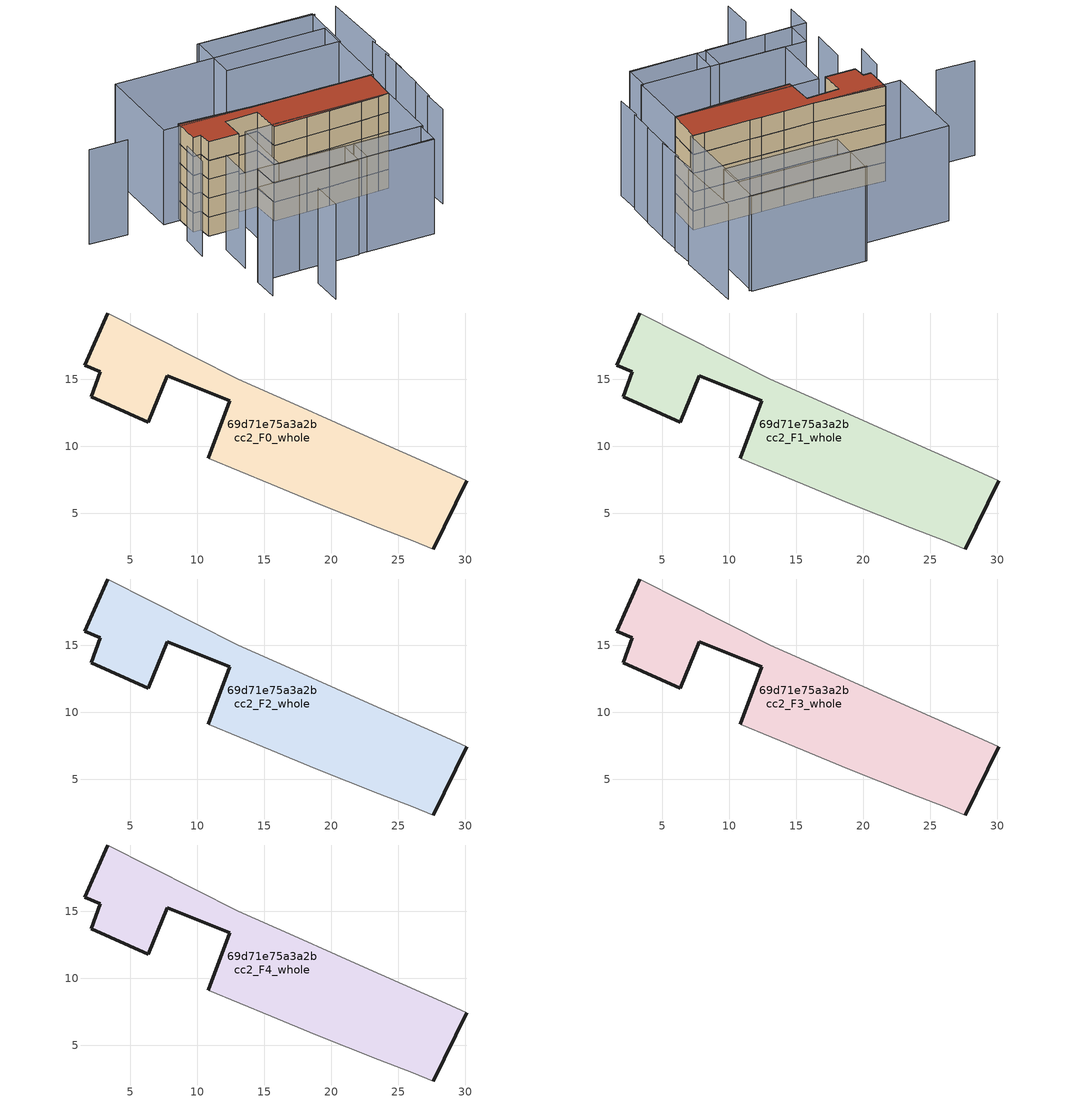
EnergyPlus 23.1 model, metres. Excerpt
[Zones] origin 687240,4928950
69d71e75a3a2bcc2_F0_whole
 floor ground (EU_floor_Construction): 27.62,2.33 30.12,7.42 28.56,8.12 22.12,10.96 20.37,11.75 17.19,13.16 13.05,14.99 3.34,19.93 1.61,16.03 2.76,15.55 2.08,13.68 6.35,11.76 7.78,15.24 12.45,13.39 10.82,9.11 15.52,7.16 18.86,5.76 23.55,3.92 26.08,2.92 z0
 wall outside (EU_wall_Construction): 30.12,7.42 27.62,2.33 / 10.82,9.11 12.45,13.39 7.78,15.24 6.35,11.76 2.08,13.68 2.76,15.55 1.61,16.03 3.34,19.93 z0:3
 wall adiabatic (EU_wall_Construction): 27.62,2.33 26.08,2.92 23.55,3.92 18.86,5.76 15.52,7.16 10.82,9.11 / 3.34,19.93 13.05,14.99 17.19,13.16 20.37,11.75 22.12,10.96 28.56,8.12 30.12,7.42 z0:3
69d71e75a3a2bcc2_F1_whole
 floor to 69d71e75a3a2bcc2_F0_whole (EU_floor_Construction): 27.62,2.33 30.12,7.42 28.56,8.12 22.12,10.96 20.37,11.75 17.19,13.16 13.05,14.99 3.34,19.93 1.61,16.03 2.76,15.55 2.08,13.68 6.35,11.76 7.78,15.24 12.45,13.39 10.82,9.11 15.52,7.16 18.86,5.76 23.55,3.92 26.08,2.92 z3
 wall outside (EU_wall_Construction): 30.12,7.42 27.62,2.33 / 10.82,9.11 12.45,13.39 7.78,15.24 6.35,11.76 2.08,13.68 2.76,15.55 1.61,16.03 3.34,19.93 z3:6
 wall adiabatic (EU_wall_Construction): 27.62,2.33 26.08,2.92 23.55,3.92 18.86,5.76 15.52,7.16 10.82,9.11 / 3.34,19.93 13.05,14.99 17.19,13.16 20.37,11.75 22.12,10.96 28.56,8.12 30.12,7.42 z3:6
69d71e75a3a2bcc2_F2_whole
 floor to 69d71e75a3a2bcc2_F1_whole (EU_floor_Construction): 27.62,2.33 30.12,7.42 28.56,8.12 22.12,10.96 20.37,11.75 17.19,13.16 13.05,14.99 3.34,19.93 1.61,16.03 2.76,15.55 2.08,13.68 6.35,11.76 7.78,15.24 12.45,13.39 10.82,9.11 15.52,7.16 18.86,5.76 23.55,3.92 26.08,2.92 z6
 wall outside (EU_wall_Construction): 30.12,7.42 27.62,2.33 / 10.82,9.11 12.45,13.39 7.78,15.24 6.35,11.76 2.08,13.68 2.76,15.55 1.61,16.03 3.34,19.93 z6:9
 wall adiabatic (EU_wall_Construction): 27.62,2.33 26.08,2.92 23.55,3.92 18.86,5.76 15.52,7.16 10.82,9.11 / 3.34,19.93 13.05,14.99 17.19,13.16 20.37,11.75 22.12,10.96 28.56,8.12 30.12,7.42 z6:9
69d71e75a3a2bcc2_F3_whole
 floor to 69d71e75a3a2bcc2_F2_whole (EU_floor_Construction): 27.62,2.33 30.12,7.42 28.56,8.12 22.12,10.96 20.37,11.75 17.19,13.16 13.05,14.99 3.34,19.93 1.61,16.03 2.76,15.55 2.08,13.68 6.35,11.76 7.78,15.24 12.45,13.39 10.82,9.11 15.52,7.16 18.86,5.76 23.55,3.92 26.08,2.92 z9
 wall outside (EU_wall_Construction): 30.12,7.42 27.62,2.33 / 10.82,9.11 12.45,13.39 7.78,15.24 6.35,11.76 2.08,13.68 2.76,15.55 1.61,16.03 3.34,19.93 z9:12
 wall adiabatic (EU_wall_Construction): 27.62,2.33 26.08,2.92 23.55,3.92 18.86,5.76 15.52,7.16 10.82,9.11 / 3.34,19.93 13.05,14.99 17.19,13.16 20.37,11.75 22.12,10.96 28.56,8.12 30.12,7.42 z9:12
69d71e75a3a2bcc2_F4_whole
 floor to 69d71e75a3a2bcc2_F3_whole (EU_floor_Construction): 27.62,2.33 30.12,7.42 28.56,8.12 22.12,10.96 20.37,11.75 17.19,13.16 13.05,14.99 3.34,19.93 1.61,16.03 2.76,15.55 2.08,13.68 6.35,11.76 7.78,15.24 12.45,13.39 10.82,9.11 15.52,7.16 18.86,5.76 23.55,3.92 26.08,2.92 z12
 wall outside (EU_wall_Construction): 30.12,7.42 27.62,2.33 / 10.82,9.11 12.45,13.39 7.78,15.24 6.35,11.76 2.08,13.68 2.76,15.55 1.61,16.03 3.34,19.93 z12:15
 wall adiabatic (EU_wall_Construction): 27.62,2.33 26.08,2.92 23.55,3.92 18.86,5.76 15.52,7.16 10.82,9.11 / 3.34,19.93 13.05,14.99 17.19,13.16 20.37,11.75 22.12,10.96 28.56,8.12 30.12,7.42 z12:15
 roof outside (EU_roof_Construction): 28.56,8.12 30.12,7.42 27.62,2.33 26.08,2.92 23.55,3.92 18.86,5.76 15.52,7.16 10.82,9.11 12.45,13.39 7.78,15.24 6.35,11.76 2.08,13.68 2.76,15.55 1.61,16.03 3.34,19.93 13.05,14.99 17.19,13.16 20.37,11.75 22.12,10.96 z15
shading: -0.68,-10.53 1.25,-5.99 / 28.79,-6.12 30.37,-2.3 / -5.3,-3.25 -3.61,0.72 / -3.61,0.72 21.6,-9.97 / 30.57,-2.38 32.23,1.3 / 32.28,1.21 34.72,6.58 / 34.31,5.43 35.84,9.28 / 35.98,8.92 37.45,12.78 / 37.77,12.66 41.91,22.74 / -0.7,15.26 -2.7,11.07 / -4.37,22.68 -9.7,25.23 / 38.39,23.62 22,31.27 / 0.69,9.51 -1.74,4.36 / 13.83,-2.34 23.27,-6.56 / 23.27,-6.56 21.63,-10.22 / 21.63,-10.22 12.19,-5.99 / 12.19,-5.99 13.83,-2.34 / 0.36,3.83 12.55,-1.7 / 12.55,-1.7 10.77,-5.63 / 10.77,-5.63 -1.42,-0.1 / -1.42,-0.1 0.36,3.83 / 23.58,-6.7 3.3,2.38 / 3.3,2.38 7.35,11.41 / 7.35,11.41 27.62,2.33 / 27.62,2.33 23.58,-6.7 / 0.73,20.48 6.48,33.37 / 6.48,33.37 36.18,20.13 / 36.18,20.13 30.43,7.24 / 30.43,7.24 0.73,20.48 / 18.8,23.59 22.29,31.24 / 22.29,31.24 38.22,23.96 / 38.22,23.96 34.73,16.32 / 34.73,16.32 18.8,23.59 z0:15
[Building]
EU S2 Campaign: North Axis=0; Terrain=City; Solar Distribution=FullExterior
[Site:Location]
Bologna: Latitude=44.5; Longitude=11.25; Time Zone=1; Elevation=37
[SizingPeriod:WeatherFileDays]
AnnualSizingPeriod: Begin Month=1; Begin Day of Month=1; End Month=12; End Day of Month=31; Day of Week for Start Day=Monday; Use Weather File Daylight Saving Period=No; Use Weather File Rain and Snow Indicators=No
[MATERIAL]
EU_InternalMass_Material: Roughness=MediumRough; Thickness=0.1; Conductivity=1; Density=1800; Specific Heat=900; Thermal Absorptance=0.9; Solar Absorptance=0.7; Visible Absorptance=0.7
[MATERIAL:NOMASS] Roughness=MediumRough; Thermal Absorptance=0.9; Solar Absorptance=0.7; Visible Absorptance=0.7
Name | Thermal Resistance
EU_wall_NoMass | 0.905828
EU_roof_NoMass | 0.37593
EU_floor_NoMass | 0.67114
[CONSTRUCTION]
EU_wall_Construction: EU_wall_NoMass
EU_roof_Construction: EU_roof_NoMass
EU_floor_Construction: EU_floor_NoMass
EU_InternalMass_Construction: EU_InternalMass_Material
[ZONE] Type=1; Multiplier=1; Ceiling Height=autocalculate; Floor Area=autocalculate; Part of Total Floor Area=Yes
Name | Volume
69d71e75a3a2bcc2_F0_whole | 462.39
69d71e75a3a2bcc2_F1_whole; 69d71e75a3a2bcc2_F2_whole; 69d71e75a3a2bcc2_F3_whole; 69d71e75a3a2bcc2_F4_whole | 462.389
[INTERNALMASS] Construction=EU_InternalMass_Construction; Surface Area=154.13
Name | Zone or ZoneList
69d71e75a3a2bcc2_F0_whole_EU_InternalMass | 69d71e75a3a2bcc2_F0_whole
69d71e75a3a2bcc2_F1_whole_EU_InternalMass | 69d71e75a3a2bcc2_F1_whole
69d71e75a3a2bcc2_F2_whole_EU_InternalMass | 69d71e75a3a2bcc2_F2_whole
69d71e75a3a2bcc2_F3_whole_EU_InternalMass | 69d71e75a3a2bcc2_F3_whole
69d71e75a3a2bcc2_F4_whole_EU_InternalMass | 69d71e75a3a2bcc2_F4_whole
[OTHEREQUIPMENT] Fuel Type=Electricity; Design Level Calculation Method=Watts/Area; Power per Zone Floor Area=1; Fraction Latent=0; Fraction Radiant=0; Fraction Lost=0; Carbon Dioxide Generation Rate=0; EndUse Subcategory=EU_Step8_InternalGains
Name | Zone or ZoneList or Space or SpaceList | Schedule
EU_Step8_InternalGain_69d71e75a3a2bcc2_F0_whole_f000 | 69d71e75a3a2bcc2_F0_whole | EU_Step8_GainSchedule_69d71e75a3a2bcc2_F0_whole_f000
EU_Step8_InternalGain_69d71e75a3a2bcc2_F1_whole_f000 | 69d71e75a3a2bcc2_F1_whole | EU_Step8_GainSchedule_69d71e75a3a2bcc2_F1_whole_f000
EU_Step8_InternalGain_69d71e75a3a2bcc2_F2_whole_f000 | 69d71e75a3a2bcc2_F2_whole | EU_Step8_GainSchedule_69d71e75a3a2bcc2_F2_whole_f000
EU_Step8_InternalGain_69d71e75a3a2bcc2_F3_whole_f000 | 69d71e75a3a2bcc2_F3_whole | EU_Step8_GainSchedule_69d71e75a3a2bcc2_F3_whole_f000
EU_Step8_InternalGain_69d71e75a3a2bcc2_F4_whole_f000 | 69d71e75a3a2bcc2_F4_whole | EU_Step8_GainSchedule_69d71e75a3a2bcc2_F4_whole_f000
[ZONEVENTILATION:DESIGNFLOWRATE] Schedule=EU_AlwaysOn; Design Flow Rate Calculation Method=AirChanges/Hour; Air Changes per Hour=0.73129; Ventilation Type=Natural; Fan Pressure Rise=0; Fan Total Efficiency=1; Constant Term Coefficient=1; Temperature Term Coefficient=0; Velocity Term Coefficient=0; Velocity Squared Term Coefficient=0; Minimum Indoor Temperature=-100; Maximum Indoor Temperature=100; Delta Temperature=-100; Minimum Outdoor Temperature=-100; Maximum Outdoor Temperature=100; Maximum Wind Speed=40
Name | Zone or ZoneList or Space or SpaceList
EU_ConstantAir_69d71e75a3a2bcc2_F0_whole | 69d71e75a3a2bcc2_F0_whole
EU_ConstantAir_69d71e75a3a2bcc2_F1_whole | 69d71e75a3a2bcc2_F1_whole
EU_ConstantAir_69d71e75a3a2bcc2_F2_whole | 69d71e75a3a2bcc2_F2_whole
EU_ConstantAir_69d71e75a3a2bcc2_F3_whole | 69d71e75a3a2bcc2_F3_whole
EU_ConstantAir_69d71e75a3a2bcc2_F4_whole | 69d71e75a3a2bcc2_F4_whole
[HVACTEMPLATE:THERMOSTAT] Constant Heating Setpoint=20; Constant Cooling Setpoint=50
EU_HeatOnly_69d71e75a3a2bcc2_F0_whole; EU_HeatOnly_69d71e75a3a2bcc2_F1_whole; EU_HeatOnly_69d71e75a3a2bcc2_F2_whole; EU_HeatOnly_69d71e75a3a2bcc2_F3_whole; EU_HeatOnly_69d71e75a3a2bcc2_F4_whole
[HVACTEMPLATE:ZONE:IDEALLOADSAIRSYSTEM] System Availability Schedule=EU_AlwaysOn; Maximum Heating Supply Air Temperature=50; Minimum Cooling Supply Air Temperature=13; Maximum Heating Supply Air Humidity Ratio=0.0156; Minimum Cooling Supply Air Humidity Ratio=0.0077; Heating Limit=NoLimit; Cooling Limit=NoLimit; Heating Availability Schedule=EU_AlwaysOn; Cooling Availability Schedule=EU_CoolingOff; Dehumidification Control Type=ConstantSensibleHeatRatio; Cooling Sensible Heat Ratio=0.7; Dehumidification Setpoint=60; Humidification Control Type=None; Humidification Setpoint=30; Outdoor Air Method=None; Outdoor Air Flow Rate per Person=0.00944; Outdoor Air Flow Rate per Zone Floor Area=0; Outdoor Air Flow Rate per Zone=0; Demand Controlled Ventilation Type=None; Outdoor Air Economizer Type=NoEconomizer; Heat Recovery Type=None; Sensible Heat Recovery Effectiveness=0.7; Latent Heat Recovery Effectiveness=0.65
Name | Template Thermostat
69d71e75a3a2bcc2_F0_whole | EU_HeatOnly_69d71e75a3a2bcc2_F0_whole
69d71e75a3a2bcc2_F1_whole | EU_HeatOnly_69d71e75a3a2bcc2_F1_whole
69d71e75a3a2bcc2_F2_whole | EU_HeatOnly_69d71e75a3a2bcc2_F2_whole
69d71e75a3a2bcc2_F3_whole | EU_HeatOnly_69d71e75a3a2bcc2_F3_whole
69d71e75a3a2bcc2_F4_whole | EU_HeatOnly_69d71e75a3a2bcc2_F4_whole
[SIZING:ZONE] Zone Cooling Design Supply Air Temperature Input Method=SupplyAirTemperature; Zone Cooling Design Supply Air Temperature=13; Zone Heating Design Supply Air Temperature Input Method=SupplyAirTemperature; Zone Heating Design Supply Air Temperature=50; Zone Cooling Design Supply Air Humidity Ratio=0.008; Zone Heating Design Supply Air Humidity Ratio=0.008; Cooling Design Air Flow Method=DesignDay; Cooling Design Air Flow Rate=0; Cooling Minimum Air Flow per Zone Floor Area=0.000762; Cooling Minimum Air Flow=0; Cooling Minimum Air Flow Fraction=0.2; Heating Design Air Flow Method=DesignDay; Heating Design Air Flow Rate=0; Heating Maximum Air Flow per Zone Floor Area=0.002032; Heating Maximum Air Flow=0.141576; Heating Maximum Air Flow Fraction=0.3; Account for Dedicated Outdoor Air System=No; Dedicated Outdoor Air System Control Strategy=NeutralSupplyAir; Dedicated Outdoor Air Low Setpoint Temperature for Design=autosize; Dedicated Outdoor Air High Setpoint Temperature for Design=autosize; Zone Load Sizing Method=Sensible Load Only No Latent Load; Zone Latent Cooling Design Supply Air Humidity Ratio Input Method=HumidityRatioDifference; Zone Cooling Design Supply Air Humidity Ratio Difference=0.005; Zone Latent Heating Design Supply Air Humidity Ratio Input Method=HumidityRatioDifference; Zone Humidification Design Supply Air Humidity Ratio Difference=0.005
69d71e75a3a2bcc2_F0_whole; 69d71e75a3a2bcc2_F1_whole; 69d71e75a3a2bcc2_F2_whole; 69d71e75a3a2bcc2_F3_whole; 69d71e75a3a2bcc2_F4_whole
[SCHEDULE:CONSTANT]
Name | Hourly Value
EU_AlwaysOn | 1
EU_CoolingOff | 0
[SCHEDULE:FILE] Column Number=1; Rows to Skip at Top=0; Number of Hours of Data=8760; Column Separator=Comma; Interpolate to Timestep=No; Minutes per Item=60; Adjust Schedule for Daylight Savings=Yes
Name | File
EU_Step8_GainSchedule_69d71e75a3a2bcc2_F0_whole_f000 | ../../schedules/69d71e75a3a2bcc2/69d71e75a3a2bcc2_F0_whole_f000_gain.csv
EU_Step8_GainSchedule_69d71e75a3a2bcc2_F1_whole_f000 | ../../schedules/69d71e75a3a2bcc2/69d71e75a3a2bcc2_F1_whole_f000_gain.csv
EU_Step8_GainSchedule_69d71e75a3a2bcc2_F2_whole_f000 | ../../schedules/69d71e75a3a2bcc2/69d71e75a3a2bcc2_F2_whole_f000_gain.csv
EU_Step8_GainSchedule_69d71e75a3a2bcc2_F3_whole_f000 | ../../schedules/69d71e75a3a2bcc2/69d71e75a3a2bcc2_F3_whole_f000_gain.csv
EU_Step8_GainSchedule_69d71e75a3a2bcc2_F4_whole_f000 | ../../schedules/69d71e75a3a2bcc2/69d71e75a3a2bcc2_F4_whole_f000_gain.csv
